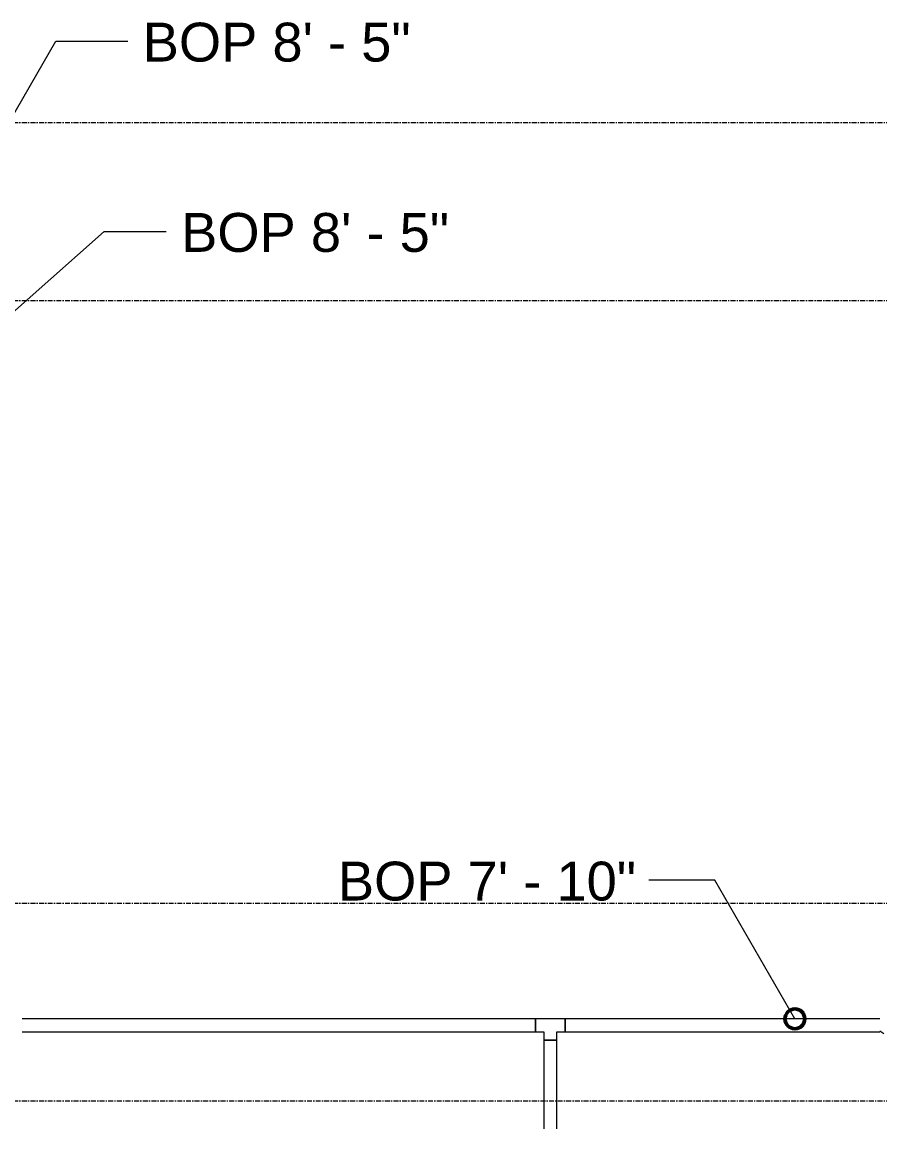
# Model space of a CAD drawing. Header units: inches. Extents: x -3679 to 241, y -496 to 1784.
# Drawn here: x -714.1 to -627.3, y 375.2 to 487.2 of the extents above; entities that cross this region are included whole.
import ezdxf

# ---------------------------------------------------------------- set-up
doc = ezdxf.new("R2010")
doc.units = ezdxf.units.IN
doc.header["$MEASUREMENT"] = 0
doc.linetypes.add('Grid Line', pattern=[0.875, 0.5, -0.125, 0.125, -0.125])
for name, color, linetype, lineweight in [('G-ANNO-DIMS', 251, 'Continuous', 9), ('P-PIPE', 1, 'Continuous', 9), ('S-GRID', 8, 'Continuous', 9)]:
    doc.layers.add(name, color=color, linetype=linetype, lineweight=lineweight)
doc.styles.add('Arial', font='arial.ttf', dxfattribs={"height": 3.934132})

msp = doc.modelspace()

# ---------------------------------------------------------------- linework, layer by layer
at = {"layer": 'G-ANNO-DIMS'}
for p, q in [((-723.73, 462.66), (-710.69, 485.24)), ((-710.69, 485.24), (-703.4, 485.24)), ((-716.97, 456.07), (-705.79, 465.98)), ((-705.79, 465.98), (-699.51, 465.98)), ((-643.98, 400.34), (-650.68, 400.34)), ((-635.88, 386.29), (-643.98, 400.34))]:
    msp.add_line(p, q, dxfattribs=at)
at = {"layer": 'G-ANNO-DIMS', "lineweight": 50}
msp.add_circle((-635.88, 386.29), 1, dxfattribs=at)
at = {"layer": 'P-PIPE'}
for p, q in [((-662.12, 386.29), (-714.11, 386.29)), ((-659.13, 386.29), (-662.12, 386.29)), ((-662.12, 386.27), (-662.12, 386.29)), ((-662.12, 386.29), (-662.12, 384.98)), ((-662.12, 386.2), (-662.12, 386.27)), ((-662.12, 386.1), (-662.12, 386.2)), ((-662.12, 385.96), (-662.12, 386.1)), ((-662.12, 385.81), (-662.12, 385.96)), ((-662.12, 385.46), (-662.12, 385.81)), ((-662.12, 385.31), (-662.12, 385.46)), ((-627.28, 386.29), (-659.13, 386.29)), ((-659.13, 384.98), (-659.13, 386.29)), ((-659.13, 386.29), (-659.13, 386.27)), ((-659.13, 386.27), (-659.13, 386.2)), ((-659.13, 386.2), (-659.13, 386.1)), ((-659.13, 386.1), (-659.13, 385.96)), ((-659.13, 385.96), (-659.13, 385.81)), ((-659.13, 385.81), (-659.13, 385.46)), ((-659.13, 385.46), (-659.13, 385.31)), ((-714.11, 384.98), (-662.12, 384.98)), ((-662.12, 385.17), (-662.12, 385.31)), ((-662.12, 385.07), (-662.12, 385.17)), ((-662.12, 385), (-662.12, 385.07)), ((-662.12, 384.98), (-662.12, 385)), ((-662.12, 384.98), (-661.28, 384.98)), ((-661.28, 384.98), (-661.28, 384.14)), ((-659.97, 384.98), (-659.13, 384.98)), ((-659.97, 384.14), (-659.97, 384.98)), ((-659.13, 385.31), (-659.13, 385.17)), ((-659.13, 385.17), (-659.13, 385.07)), ((-659.13, 385.07), (-659.13, 385)), ((-659.13, 385), (-659.13, 384.98)), ((-659.13, 384.98), (-627.28, 384.98)), ((-627.28, 385.07), (-626.87, 384.82)), ((-661.28, 384.14), (-661.28, 375.16)), ((-661.28, 384.14), (-659.97, 384.14)), ((-661.26, 384.14), (-661.28, 384.14)), ((-661.19, 384.14), (-661.26, 384.14)), ((-661.09, 384.14), (-661.19, 384.14)), ((-660.95, 384.14), (-661.09, 384.14)), ((-660.8, 384.14), (-660.95, 384.14)), ((-660.45, 384.14), (-660.8, 384.14)), ((-660.3, 384.14), (-660.45, 384.14)), ((-660.16, 384.14), (-660.3, 384.14)), ((-660.06, 384.14), (-660.16, 384.14)), ((-659.99, 384.14), (-660.06, 384.14)), ((-659.97, 384.14), (-659.99, 384.14)), ((-659.97, 375.16), (-659.97, 384.14))]:
    msp.add_line(p, q, dxfattribs=at)
at = {"layer": 'S-GRID', "linetype": 'Grid Line'}
for p, q in [((-3666.39, 477), (228, 477)), ((-3666.39, 459), (228, 459)), ((-3666.39, 398), (228, 398)), ((-3666.39, 378), (228, 378))]:
    msp.add_line(p, q, dxfattribs=at)

# ---------------------------------------------------------------- texts
at = {"layer": 'G-ANNO-DIMS', "char_height": 3.9341, "attachment_point": 1, "line_spacing_factor": 0.938532, "style": 'Arial'}
for s, insert, width in [('BOP 8\' - 5"', (-701.9, 487.11), 32.304), ('BOP 8\' - 5"', (-698.01, 467.85), 32.304), ('BOP 7\' - 10"', (-682.14, 402.2), 35.952)]:
    msp.add_mtext(s, dxfattribs=dict(at, insert=insert, width=width))

doc.saveas('drawing.dxf')
